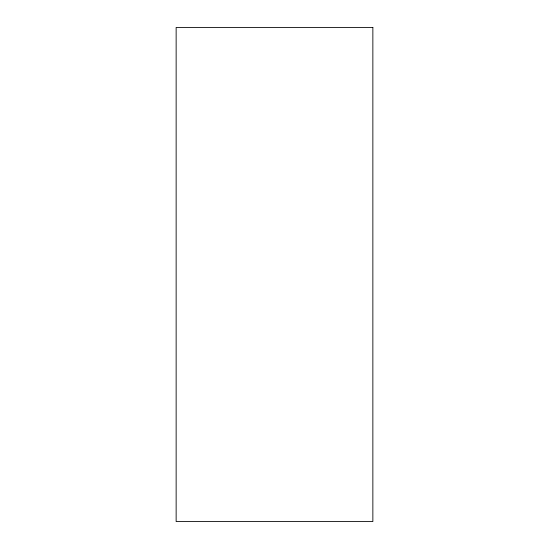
<?xml version="1.0" encoding="UTF-8"?>
<svg xmlns="http://www.w3.org/2000/svg" width="549" height="549" viewBox="0 0 549 549"><rect width="100%" height="100%" fill="white"/><g stroke="black" fill="none" stroke-linecap="round" stroke-linejoin="round"><path stroke-width="0.82" d="M372.86 27.45L176.14 27.45L176.14 521.55L372.86 521.55L372.86 27.45"/></g></svg>
